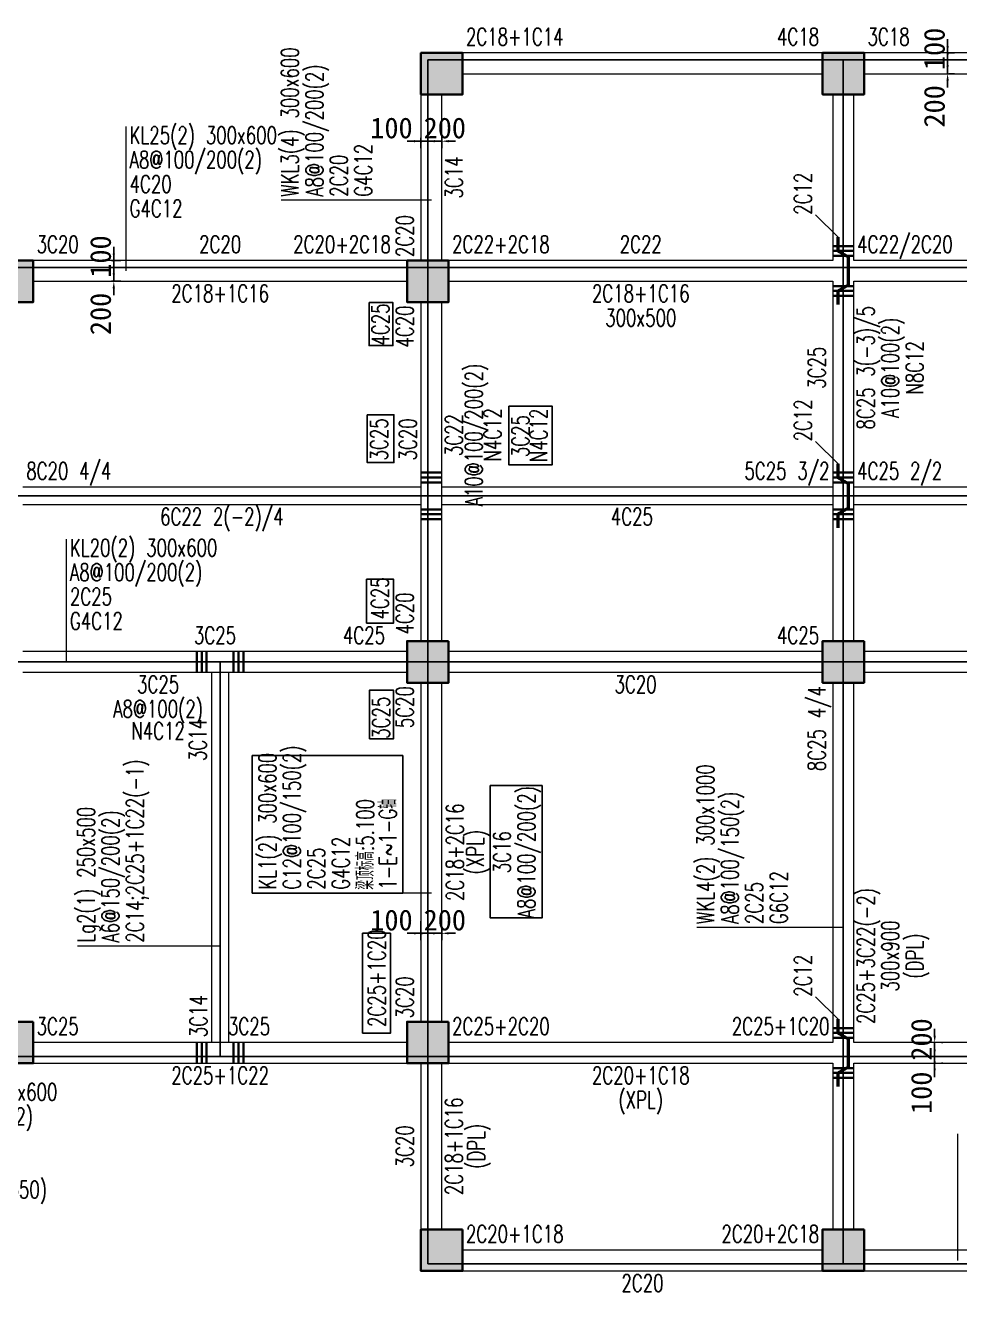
# Model space of a CAD drawing. Header units: inches. Extents: x 18712 to 314639, y 0 to 420500.
# Drawn here: x 34571 to 48065, y 126786 to 145085 of the extents above; entities that cross this region are included whole.
import ezdxf
from ezdxf.enums import TextEntityAlignment as Align
from ezdxf.lldxf.tags import DXFTag

# ---------------------------------------------------------------- set-up
doc = ezdxf.new("R2010")
doc.units = ezdxf.units.IN
doc.header["$LTSCALE"] = 1000
doc.header["$MEASUREMENT"] = 0
for name, color, linetype, true_color in [('DIM', 3, 'Continuous', 0x00ff00), ('DOTE', 1, 'DOTE', 0xff0000), ('柱填充', 7, 'Continuous', 0xc0c0c0), ('梁原位标注', 7, 'Continuous', 0xffffff), ('梁名称编号', 2, 'Continuous', 0xffff00), ('梁标注引线', 2, 'Continuous', 0xffff00), ('梁附加吊筋', 1, 'Continuous', 0xff0000), ('梁附加吊筋标注', 7, 'Continuous', 0xffffff), ('梁附加箍筋', 1, 'Continuous', 0xff0000), ('梁集中标注', 2, 'Continuous', 0xffff00), ('砼柱', 2, 'Continuous', 0xffff00), ('砼梁', 6, 'Continuous', 0xff00ff), ('砼梁虚线', 9, 'HIDDEN', 0x808080)]:
    doc.layers.add(name, color=color, linetype=linetype, true_color=true_color)
doc.styles.add('TSSD_Rein', font='txt.shx', dxfattribs={"height": 0.2, "bigfont": 'gbcbig.shx'})
tags = doc.linetypes.add('DASH', pattern=[0.35, 0.25, -0.1]).pattern_tags.tags
tags[6:7] = [DXFTag(74, 4), DXFTag(75, 0), DXFTag(340, '0'), DXFTag(46, 0.0), DXFTag(50, 0.0), DXFTag(44, 0.0), DXFTag(45, 0.0)]
tags[4:5] = [DXFTag(74, 4), DXFTag(75, 0), DXFTag(340, '0'), DXFTag(46, 0.0), DXFTag(50, 0.0), DXFTag(44, 0.0), DXFTag(45, 0.0)]
tags = doc.linetypes.add('DOTE', pattern=[2.42, 2, -0.2, 0.02, -0.2]).pattern_tags.tags
tags[10:11] = [DXFTag(74, 4), DXFTag(75, 0), DXFTag(340, '0'), DXFTag(46, 0.0), DXFTag(50, 0.0), DXFTag(44, 0.0), DXFTag(45, 0.0)]
tags[8:9] = [DXFTag(74, 4), DXFTag(75, 0), DXFTag(340, '0'), DXFTag(46, 0.0), DXFTag(50, 0.0), DXFTag(44, 0.0), DXFTag(45, 0.0)]
tags[6:7] = [DXFTag(74, 4), DXFTag(75, 0), DXFTag(340, '0'), DXFTag(46, 0.0), DXFTag(50, 0.0), DXFTag(44, 0.0), DXFTag(45, 0.0)]
tags[4:5] = [DXFTag(74, 4), DXFTag(75, 0), DXFTag(340, '0'), DXFTag(46, 0.0), DXFTag(50, 0.0), DXFTag(44, 0.0), DXFTag(45, 0.0)]
tags = doc.linetypes.add('HIDDEN', pattern=[0.375, 0.25, -0.125]).pattern_tags.tags
tags[6:7] = [DXFTag(74, 4), DXFTag(75, 0), DXFTag(340, '0'), DXFTag(46, 0.0), DXFTag(50, 0.0), DXFTag(44, 0.0), DXFTag(45, 0.0)]
tags[4:5] = [DXFTag(74, 4), DXFTag(75, 0), DXFTag(340, '0'), DXFTag(46, 0.0), DXFTag(50, 0.0), DXFTag(44, 0.0), DXFTag(45, 0.0)]
doc.dimstyles.new('TSSD_100_100$0', dxfattribs={"dimtxt": 300, "dimasz": 100, "dimexe": 100, "dimexo": 250, "dimgap": 100, "dimtad": 1, "dimdec": 0, "dimzin": 0, "dimdsep": 46, "dimtxsty": 'Standard', "dimcen": 0, "dimclrd": 256, "dimclre": 256, "dimclrt": 7, "dimadec": 0, "dimazin": 0, "dimtfac": 1, "dimtdec": 4, "dimtix": 1, "dimtmove": 2, "dimatfit": 3, "dimfxl": 1, "dimtolj": 1, "dimtzin": 0, "dimarcsym": 0})

# ---------------------------------------------------------------- blocks, each defined once
blk = doc.blocks.new('*D1391')
at = {"layer": 'Defpoints', "color": 0, "transparency": 16777216}
for p in [(40285, 132392), (40385, 132392), (40385, 131964)]:
    blk.add_point(p, dxfattribs=at)
at = {"layer": 'DIM', "lineweight": -2, "transparency": 16777216}
for p, q in [((40285, 132142), (40285, 131864)), ((40385, 132142), (40385, 131864)), ((40185, 131964), (40085, 131964)), ((40285, 131964), (40385, 131964)), ((40485, 131964), (40585, 131964))]:
    blk.add_line(p, q, dxfattribs=at)
at = {"layer": 'DIM', "transparency": 16777216}
for points in [[(40185, 131948), (40185, 131981), (40285, 131964)], [(40485, 131981), (40485, 131948), (40385, 131964)]]:
    blk.add_solid(points, dxfattribs=at)
at = {"layer": 'DIM', "color": 7, "true_color": 0xffffff, "transparency": 16777216, "insert": (39859, 132154), "char_height": 300, "attachment_point": 5}
blk.add_mtext('\\A1;100', dxfattribs=at)
blk = doc.blocks.new('*D1392')
at = {"layer": 'Defpoints', "color": 0, "transparency": 16777216}
for p in [(40385, 132392), (40585, 132291), (40585, 131964)]:
    blk.add_point(p, dxfattribs=at)
at = {"layer": 'DIM', "lineweight": -2, "transparency": 16777216}
for p, q in [((40385, 132142), (40385, 131864)), ((40285, 131964), (40185, 131964)), ((40385, 131964), (40585, 131964)), ((40585, 132041), (40585, 131864)), ((40685, 131964), (40785, 131964))]:
    blk.add_line(p, q, dxfattribs=at)
at = {"layer": 'DIM', "transparency": 16777216}
for points in [[(40285, 131948), (40285, 131981), (40385, 131964)], [(40685, 131981), (40685, 131948), (40585, 131964)]]:
    blk.add_solid(points, dxfattribs=at)
at = {"layer": 'DIM', "color": 7, "true_color": 0xffffff, "transparency": 16777216, "insert": (40629, 132154), "char_height": 300, "attachment_point": 5}
blk.add_mtext('\\A1;200', dxfattribs=at)
blk = doc.blocks.new('*D1393')
at = {"layer": 'Defpoints', "color": 0, "transparency": 16777216}
for p in [(40285, 143710), (40385, 143710), (40385, 143410)]:
    blk.add_point(p, dxfattribs=at)
at = {"layer": 'DIM', "lineweight": -2, "transparency": 16777216}
for p, q in [((40185, 143410), (40085, 143410)), ((40285, 143460), (40285, 143310)), ((40285, 143410), (40385, 143410)), ((40385, 143460), (40385, 143310)), ((40485, 143410), (40585, 143410))]:
    blk.add_line(p, q, dxfattribs=at)
at = {"layer": 'DIM', "transparency": 16777216}
for points in [[(40185, 143394), (40185, 143427), (40285, 143410)], [(40485, 143427), (40485, 143394), (40385, 143410)]]:
    blk.add_solid(points, dxfattribs=at)
at = {"layer": 'DIM', "color": 7, "true_color": 0xffffff, "transparency": 16777216, "insert": (39859, 143600), "char_height": 300, "attachment_point": 5}
blk.add_mtext('\\A1;100', dxfattribs=at)
blk = doc.blocks.new('*D1394')
at = {"layer": 'Defpoints', "color": 0, "transparency": 16777216}
for p in [(40385, 143710), (40585, 143710), (40585, 143410)]:
    blk.add_point(p, dxfattribs=at)
at = {"layer": 'DIM', "lineweight": -2, "transparency": 16777216}
for p, q in [((40285, 143410), (40185, 143410)), ((40385, 143460), (40385, 143310)), ((40385, 143410), (40585, 143410)), ((40585, 143460), (40585, 143310)), ((40685, 143410), (40785, 143410))]:
    blk.add_line(p, q, dxfattribs=at)
at = {"layer": 'DIM', "transparency": 16777216}
for points in [[(40285, 143394), (40285, 143427), (40385, 143410)], [(40685, 143427), (40685, 143394), (40585, 143410)]]:
    blk.add_solid(points, dxfattribs=at)
at = {"layer": 'DIM', "color": 7, "true_color": 0xffffff, "transparency": 16777216, "insert": (40629, 143600), "char_height": 300, "attachment_point": 5}
blk.add_mtext('\\A1;200', dxfattribs=at)
blk = doc.blocks.new('*D1419')
at = {"layer": 'Defpoints', "color": 0, "transparency": 16777216}
for p in [(47572, 130186), (47704, 130186), (47572, 130086)]:
    blk.add_point(p, dxfattribs=at)
at = {"layer": 'DIM', "lineweight": -2, "transparency": 16777216}
for p, q in [((47704, 130286), (47704, 130386)), ((47704, 130086), (47704, 130186)), ((47822, 130186), (47804, 130186)), ((47704, 129986), (47704, 129886)), ((47822, 130086), (47804, 130086))]:
    blk.add_line(p, q, dxfattribs=at)
at = {"layer": 'DIM', "transparency": 16777216}
for points in [[(47688, 130286), (47721, 130286), (47704, 130186)], [(47721, 129986), (47688, 129986), (47704, 130086)]]:
    blk.add_solid(points, dxfattribs=at)
at = {"layer": 'DIM', "color": 7, "true_color": 0xffffff, "transparency": 16777216, "insert": (47514, 129660), "char_height": 300, "attachment_point": 5, "rotation": 90}
blk.add_mtext('\\A1;100', dxfattribs=at)
blk = doc.blocks.new('*D1420')
at = {"layer": 'Defpoints', "color": 0, "transparency": 16777216}
for p in [(47572, 130386), (47704, 130386), (47572, 130186)]:
    blk.add_point(p, dxfattribs=at)
at = {"layer": 'DIM', "lineweight": -2, "transparency": 16777216}
for p, q in [((47704, 130486), (47704, 130586)), ((47704, 130186), (47704, 130386)), ((47822, 130386), (47804, 130386)), ((47822, 130186), (47804, 130186)), ((47704, 130086), (47704, 129986))]:
    blk.add_line(p, q, dxfattribs=at)
at = {"layer": 'DIM', "transparency": 16777216}
for points in [[(47688, 130486), (47721, 130486), (47704, 130386)], [(47721, 130086), (47688, 130086), (47704, 130186)]]:
    blk.add_solid(points, dxfattribs=at)
at = {"layer": 'DIM', "color": 7, "true_color": 0xffffff, "transparency": 16777216, "insert": (47514, 130430), "char_height": 300, "attachment_point": 5, "rotation": 90}
blk.add_mtext('\\A1;200', dxfattribs=at)
blk = doc.blocks.new('*D1426')
at = {"layer": 'Defpoints', "color": 0, "transparency": 16777216}
for p in [(35566, 141586), (35849, 141586), (35566, 141386)]:
    blk.add_point(p, dxfattribs=at)
at = {"layer": 'DIM', "lineweight": -2, "transparency": 16777216}
for p, q in [((35849, 141686), (35849, 141786)), ((35816, 141586), (35949, 141586)), ((35849, 141386), (35849, 141586)), ((35816, 141386), (35949, 141386)), ((35849, 141286), (35849, 141186))]:
    blk.add_line(p, q, dxfattribs=at)
at = {"layer": 'DIM', "transparency": 16777216}
for points in [[(35832, 141686), (35865, 141686), (35849, 141586)], [(35865, 141286), (35832, 141286), (35849, 141386)]]:
    blk.add_solid(points, dxfattribs=at)
at = {"layer": 'DIM', "color": 7, "true_color": 0xffffff, "transparency": 16777216, "insert": (35659, 140914), "char_height": 300, "attachment_point": 5, "rotation": 90}
blk.add_mtext('\\A1;200', dxfattribs=at)
blk = doc.blocks.new('*D1427')
at = {"layer": 'Defpoints', "color": 0, "transparency": 16777216}
for p in [(35566, 141686), (35849, 141686), (35566, 141586)]:
    blk.add_point(p, dxfattribs=at)
at = {"layer": 'DIM', "lineweight": -2, "transparency": 16777216}
for p, q in [((35849, 141786), (35849, 141886)), ((35816, 141686), (35949, 141686)), ((35849, 141586), (35849, 141686)), ((35816, 141586), (35949, 141586)), ((35849, 141486), (35849, 141386))]:
    blk.add_line(p, q, dxfattribs=at)
at = {"layer": 'DIM', "transparency": 16777216}
for points in [[(35832, 141786), (35865, 141786), (35849, 141686)], [(35865, 141486), (35832, 141486), (35849, 141586)]]:
    blk.add_solid(points, dxfattribs=at)
at = {"layer": 'DIM', "color": 7, "true_color": 0xffffff, "transparency": 16777216, "insert": (35659, 141744), "char_height": 300, "attachment_point": 5, "rotation": 90}
blk.add_mtext('\\A1;100', dxfattribs=at)
blk = doc.blocks.new('*D1428')
at = {"layer": 'Defpoints', "color": 0, "transparency": 16777216}
for p in [(47659, 144586), (47891, 144586), (47659, 144386)]:
    blk.add_point(p, dxfattribs=at)
at = {"layer": 'DIM', "lineweight": -2, "transparency": 16777216}
for p, q in [((47891, 144686), (47891, 144786)), ((47891, 144386), (47891, 144586)), ((47909, 144586), (47991, 144586)), ((47909, 144386), (47991, 144386)), ((47891, 144286), (47891, 144186))]:
    blk.add_line(p, q, dxfattribs=at)
at = {"layer": 'DIM', "transparency": 16777216}
for points in [[(47874, 144686), (47908, 144686), (47891, 144586)], [(47908, 144286), (47874, 144286), (47891, 144386)]]:
    blk.add_solid(points, dxfattribs=at)
at = {"layer": 'DIM', "color": 7, "true_color": 0xffffff, "transparency": 16777216, "insert": (47701, 143914), "char_height": 300, "attachment_point": 5, "rotation": 90}
blk.add_mtext('\\A1;200', dxfattribs=at)
blk = doc.blocks.new('*D1429')
at = {"layer": 'Defpoints', "color": 0, "transparency": 16777216}
for p in [(47659, 144686), (47659, 144586), (47891, 144686)]:
    blk.add_point(p, dxfattribs=at)
at = {"layer": 'DIM', "lineweight": -2, "transparency": 16777216}
for p, q in [((47891, 144786), (47891, 144886)), ((47891, 144586), (47891, 144686)), ((47909, 144686), (47991, 144686)), ((47909, 144586), (47991, 144586)), ((47891, 144486), (47891, 144386))]:
    blk.add_line(p, q, dxfattribs=at)
at = {"layer": 'DIM', "transparency": 16777216}
for points in [[(47874, 144786), (47908, 144786), (47891, 144686)], [(47908, 144486), (47874, 144486), (47891, 144586)]]:
    blk.add_solid(points, dxfattribs=at)
at = {"layer": 'DIM', "color": 7, "true_color": 0xffffff, "transparency": 16777216, "insert": (47701, 144744), "char_height": 300, "attachment_point": 5, "rotation": 90}
blk.add_mtext('\\A1;100', dxfattribs=at)

msp = doc.modelspace()

# ---------------------------------------------------------------- hatches: boundary and pattern name
at = {"layer": '柱填充'}
for points in [[(40884.8, 144685.8), (40284.8, 144685.8), (40284.8, 144085.8), (40884.8, 144085.8)], [(46684.8, 144685.8), (46084.8, 144685.8), (46084.8, 144085.8), (46684.8, 144085.8)], [(34684.8, 141685.8), (34084.8, 141685.8), (34084.8, 141085.8), (34684.8, 141085.8)], [(40684.8, 141685.8), (40084.8, 141685.8), (40084.8, 141085.8), (40684.8, 141085.8)], [(40684.8, 136185.8), (40084.8, 136185.8), (40084.8, 135585.8), (40684.8, 135585.8)], [(46684.8, 136185.8), (46084.8, 136185.8), (46084.8, 135585.8), (46684.8, 135585.8)], [(34684.8, 130685.8), (34084.8, 130685.8), (34084.8, 130085.8), (34684.8, 130085.8)], [(40684.8, 130685.8), (40084.8, 130685.8), (40084.8, 130085.8), (40684.8, 130085.8)], [(40884.8, 127685.8), (40284.8, 127685.8), (40284.8, 127085.8), (40884.8, 127085.8)], [(46684.8, 127685.8), (46084.8, 127685.8), (46084.8, 127085.8), (46684.8, 127085.8)]]:
    msp.add_hatch(color=256, dxfattribs=at).paths.add_polyline_path(points, flags=0)

# ---------------------------------------------------------------- linework, layer by layer
at = {"layer": 'DIM', "linetype": 'DASH', "lineweight": -3}
for points in [[(39536.8, 141078.1), (39880.8, 141078.1), (39880.8, 140457.6), (39536.8, 140457.6)], [(39510.1, 139456.6), (39893.5, 139456.6), (39893.5, 138765.3), (39510.1, 138765.3)], [(41554, 139582.6), (42178.2, 139582.6), (42178.2, 138732.8), (41554, 138732.8)], [(39499.2, 137080.4), (39888.6, 137080.4), (39888.6, 136447.8), (39499.2, 136447.8)], [(39540.8, 134776.7), (39888.5, 134776.7), (39888.5, 135477.6), (39540.8, 135477.6)], [(37848.6, 132544.4), (40021.1, 132544.4), (40021.1, 134533), (37848.6, 134533)], [(41284.5, 134098), (42034.3, 134098), (42034.3, 132187.8), (41284.5, 132187.8)], [(39442.3, 130520.4), (39843, 130520.4), (39843, 131965.5), (39442.3, 131965.5)]]:
    msp.add_lwpolyline(points, close=True, dxfattribs=at)
at = {"layer": 'DOTE', "lineweight": -3}
for p, q in [((40384.8, 141585.8), (40384.8, 144585.8)), ((40384.8, 144585.8), (46384.8, 144585.8)), ((46384.8, 144585.8), (52384.8, 144585.8)), ((46384.8, 141585.8), (46384.8, 144585.8)), ((34384.8, 141585.8), (40384.8, 141585.8)), ((40384.8, 138285.8), (40384.8, 141585.8)), ((40384.8, 141585.8), (46384.8, 141585.8)), ((46384.8, 138285.8), (46384.8, 141585.8)), ((46384.8, 141585.8), (52384.8, 141585.8)), ((34384.8, 138285.8), (40384.8, 138285.8)), ((40384.8, 135885.8), (40384.8, 138285.8)), ((40384.8, 138285.8), (46384.8, 138285.8)), ((46384.8, 135885.8), (46384.8, 138285.8)), ((46384.8, 138285.8), (52384.8, 138285.8)), ((34384.8, 135885.8), (37384.8, 135885.8)), ((37384.8, 135885.8), (40384.8, 135885.8)), ((37384.8, 130185.8), (37384.8, 135885.8)), ((40384.8, 130185.8), (40384.8, 135885.8)), ((40384.8, 135885.8), (46384.8, 135885.8)), ((46384.8, 135885.8), (52384.8, 135885.8)), ((46384.8, 130185.8), (46384.8, 135885.8)), ((34384.8, 130185.8), (37384.8, 130185.8)), ((37384.8, 130185.8), (40384.8, 130185.8)), ((40384.8, 127185.8), (40384.8, 130185.8)), ((40384.8, 130185.8), (46384.8, 130185.8)), ((46384.8, 127185.8), (46384.8, 130185.8)), ((46384.8, 130185.8), (52384.8, 130185.8)), ((40384.8, 127185.8), (46384.8, 127185.8)), ((46384.8, 127185.8), (52384.8, 127185.8))]:
    msp.add_line(p, q, dxfattribs=at)
at = {"layer": '梁标注引线', "color": 6, "lineweight": 18, "true_color": 0xff00ff}
for p, q in [((36027.1, 141535.8), (36027.1, 143621.4)), ((40434.8, 142557.1), (38268.1, 142557.1)), ((35165.4, 135885.8), (35165.4, 137660.4)), ((40434.8, 132544.4), (37848.6, 132544.4)), ((46384.8, 132047.5), (44268.1, 132047.5)), ((48036.4, 127235.8), (48036.4, 129068.5))]:
    msp.add_line(p, q, dxfattribs=at)
at = {"layer": '梁标注引线', "color": 3, "lineweight": 18, "true_color": 0x00ff00}
msp.add_line((37384.8, 131779.1), (35322.3, 131779.1), dxfattribs=at)
at = {"layer": '梁附加吊筋', "lineweight": 50}
for points in [[(46309.8, 141049.2), (46309.8, 141249.2), (46459.8, 141335.8), (46459.8, 141735.8), (46309.8, 141822.4), (46309.8, 142022.4)], [(46309.8, 137824.2), (46309.8, 138024.2), (46459.8, 138110.8), (46459.8, 138460.8), (46309.8, 138547.4), (46309.8, 138747.4)], [(46309.8, 129749.2), (46309.8, 129949.2), (46459.8, 130035.8), (46459.8, 130435.8), (46309.8, 130522.4), (46309.8, 130722.4)]]:
    msp.add_lwpolyline(points, dxfattribs=at)
at = {"layer": '梁附加吊筋标注', "lineweight": 18}
for p, q in [((46309.8, 142022.4), (45984.8, 142347.4)), ((46309.8, 138747.4), (45984.8, 139072.4)), ((46309.8, 130722.4), (45984.8, 131047.4))]:
    msp.add_line(p, q, dxfattribs=at)
at = {"layer": '梁附加箍筋', "lineweight": 35}
for p, q in [((46534.8, 141895.8), (46234.8, 141895.8)), ((46534.8, 141825.8), (46234.8, 141825.8)), ((46534.8, 141755.8), (46234.8, 141755.8)), ((46534.8, 141315.8), (46234.8, 141315.8)), ((46534.8, 141245.8), (46234.8, 141245.8)), ((46534.8, 141175.8), (46234.8, 141175.8)), ((40584.8, 138620.8), (40284.8, 138620.8)), ((40584.8, 138620.8), (40284.8, 138620.8)), ((40584.8, 138550.8), (40284.8, 138550.8)), ((40584.8, 138550.8), (40284.8, 138550.8)), ((46534.8, 138620.8), (46234.8, 138620.8)), ((46534.8, 138550.8), (46234.8, 138550.8)), ((40584.8, 138480.8), (40284.8, 138480.8)), ((40584.8, 138480.8), (40284.8, 138480.8)), ((46534.8, 138480.8), (46234.8, 138480.8)), ((40584.8, 138090.8), (40284.8, 138090.8)), ((40584.8, 138090.8), (40284.8, 138090.8)), ((40584.8, 138020.8), (40284.8, 138020.8)), ((40584.8, 138020.8), (40284.8, 138020.8)), ((46534.8, 138090.8), (46234.8, 138090.8)), ((46534.8, 138020.8), (46234.8, 138020.8)), ((40584.8, 137950.8), (40284.8, 137950.8)), ((40584.8, 137950.8), (40284.8, 137950.8)), ((46534.8, 137950.8), (46234.8, 137950.8)), ((37049.8, 135735.8), (37049.8, 136035.8)), ((37119.8, 135735.8), (37119.8, 136035.8)), ((37189.8, 135735.8), (37189.8, 136035.8)), ((37579.8, 135735.8), (37579.8, 136035.8)), ((37649.8, 135735.8), (37649.8, 136035.8)), ((37719.8, 135735.8), (37719.8, 136035.8)), ((46534.8, 130595.8), (46234.8, 130595.8)), ((46534.8, 130525.8), (46234.8, 130525.8)), ((37049.8, 130085.8), (37049.8, 130385.8)), ((37119.8, 130085.8), (37119.8, 130385.8)), ((37189.8, 130085.8), (37189.8, 130385.8)), ((37579.8, 130085.8), (37579.8, 130385.8)), ((37649.8, 130085.8), (37649.8, 130385.8)), ((37719.8, 130085.8), (37719.8, 130385.8)), ((46534.8, 130455.8), (46234.8, 130455.8)), ((46534.8, 130015.8), (46234.8, 130015.8)), ((46534.8, 129945.8), (46234.8, 129945.8)), ((46534.8, 129875.8), (46234.8, 129875.8))]:
    msp.add_line(p, q, dxfattribs=at)
at = {"layer": '砼柱', "lineweight": 35}
for points in [[(40884.8, 144685.8), (40284.8, 144685.8), (40284.8, 144085.8), (40884.8, 144085.8)], [(46684.8, 144685.8), (46084.8, 144685.8), (46084.8, 144085.8), (46684.8, 144085.8)], [(34684.8, 141685.8), (34084.8, 141685.8), (34084.8, 141085.8), (34684.8, 141085.8)], [(40684.8, 141685.8), (40084.8, 141685.8), (40084.8, 141085.8), (40684.8, 141085.8)], [(40684.8, 136185.8), (40084.8, 136185.8), (40084.8, 135585.8), (40684.8, 135585.8)], [(46684.8, 136185.8), (46084.8, 136185.8), (46084.8, 135585.8), (46684.8, 135585.8)], [(34684.8, 130685.8), (34084.8, 130685.8), (34084.8, 130085.8), (34684.8, 130085.8)], [(40684.8, 130685.8), (40084.8, 130685.8), (40084.8, 130085.8), (40684.8, 130085.8)], [(40884.8, 127685.8), (40284.8, 127685.8), (40284.8, 127085.8), (40884.8, 127085.8)], [(46684.8, 127685.8), (46084.8, 127685.8), (46084.8, 127085.8), (46684.8, 127085.8)]]:
    msp.add_lwpolyline(points, close=True, dxfattribs=at)
at = {"layer": '砼梁', "lineweight": 18}
for p, q in [((46084.8, 144685.8), (40884.8, 144685.8)), ((52084.8, 144685.8), (46684.8, 144685.8)), ((40284.8, 144085.8), (40284.8, 141685.8)), ((40084.8, 141685.8), (34684.8, 141685.8)), ((40284.8, 141085.8), (40284.8, 138410.8)), ((40284.8, 138285.8), (40284.8, 136185.8)), ((40284.8, 135585.8), (40284.8, 130685.8)), ((34684.8, 130085.8), (37384.8, 130085.8)), ((37384.8, 130085.8), (40084.8, 130085.8)), ((40284.8, 130085.8), (40284.8, 127685.8)), ((40884.8, 127085.8), (46084.8, 127085.8)), ((46684.8, 127085.8), (52084.8, 127085.8))]:
    msp.add_line(p, q, dxfattribs=at)
at = {"layer": '砼梁虚线', "lineweight": 18}
for p, q in [((40884.8, 144385.8), (46084.8, 144385.8)), ((46684.8, 144385.8), (52084.8, 144385.8)), ((40584.8, 141685.8), (40584.8, 144085.8)), ((46234.8, 144085.8), (46234.8, 141685.8)), ((46534.8, 141685.8), (46534.8, 144085.8)), ((46234.8, 141685.8), (40684.8, 141685.8)), ((52234.8, 141685.8), (46534.8, 141685.8)), ((34684.8, 141385.8), (40084.8, 141385.8)), ((40684.8, 141385.8), (46234.8, 141385.8)), ((46234.8, 141385.8), (46234.8, 138285.8)), ((46534.8, 138285.8), (46534.8, 141385.8)), ((46534.8, 141385.8), (52234.8, 141385.8)), ((40284.8, 141085.8), (40284.8, 138285.8)), ((40584.8, 138285.8), (40584.8, 141085.8)), ((40584.8, 138410.8), (40584.8, 141085.8)), ((40284.8, 138410.8), (34534.8, 138410.8)), ((46234.8, 138410.8), (40584.8, 138410.8)), ((52234.8, 138410.8), (46534.8, 138410.8)), ((34534.8, 138160.8), (40284.8, 138160.8)), ((40284.8, 138160.8), (40284.8, 136185.8)), ((40584.8, 136185.8), (40584.8, 138285.8)), ((40584.8, 136185.8), (40584.8, 138160.8)), ((40584.8, 138160.8), (46234.8, 138160.8)), ((46234.8, 138285.8), (46234.8, 136185.8)), ((46534.8, 136185.8), (46534.8, 138285.8)), ((46534.8, 138160.8), (52234.8, 138160.8)), ((37384.8, 136035.8), (34534.8, 136035.8)), ((40084.8, 136035.8), (37384.8, 136035.8)), ((46084.8, 136035.8), (40684.8, 136035.8)), ((52084.8, 136035.8), (46684.8, 136035.8)), ((34534.8, 135735.8), (37384.7, 135735.8)), ((37259.8, 135735.8), (37259.8, 130385.8)), ((37384.8, 135735.8), (40084.8, 135735.8)), ((37509.8, 130385.8), (37509.8, 135735.8)), ((40684.8, 135735.8), (46084.8, 135735.8)), ((46684.8, 135735.8), (52084.8, 135735.8)), ((40284.8, 135585.8), (40284.8, 130685.8)), ((40584.8, 130685.8), (40584.8, 135585.8)), ((40584.8, 130685.8), (40584.8, 135585.8)), ((46234.8, 135585.8), (46234.8, 130385.8)), ((46534.8, 130385.8), (46534.8, 135585.8)), ((37384.7, 130385.8), (34684.8, 130385.8)), ((40084.8, 130385.8), (37384.8, 130385.8)), ((46234.8, 130385.8), (40684.8, 130385.8)), ((52234.8, 130385.8), (46534.8, 130385.8)), ((40584.8, 127685.8), (40584.8, 130085.8)), ((40684.8, 130085.8), (46234.8, 130085.8)), ((46234.8, 130085.8), (46234.8, 127685.8)), ((46534.8, 127685.8), (46534.8, 130085.8)), ((46534.8, 130085.8), (52234.8, 130085.8)), ((46084.8, 127385.8), (40884.8, 127385.8)), ((52084.8, 127385.8), (46684.8, 127385.8))]:
    msp.add_line(p, q, dxfattribs=at)

# ---------------------------------------------------------------- texts
at = {"layer": '梁原位标注', "style": 'TSSD_Rein', "width": 0.7}
for s, p in [('2C18+1C14', (40934.8, 144795.3)), ('3C18', (46734.8, 144795.3)), ('3C20', (34734.8, 141795.3)), ('2C22+2C18', (40734.8, 141795.3)), ('4C22/2C20', (46584.8, 141795.3)), ('8C20 4/4', (34584.8, 138520.3)), ('4C25 2/2', (46584.8, 138520.3)), ('3C25', (34734.8, 130495.3)), ('2C25+2C20', (40734.8, 130495.3)), ('2C20+1C18', (40934.8, 127495.3))]:
    msp.add_text(s, height=250, dxfattribs=at).set_placement(p)
for s, p in [('4C18', (46034.8, 144795.3)), ('2C20+2C18', (39849.8, 141795.3)), ('5C25 3/2', (46184.8, 138520.3)), ('4C25', (39765.8, 136145.3)), ('4C25', (46034.8, 136145.3)), ('2C25+1C20', (46184.8, 130495.3)), ('2C20+2C18', (46034.8, 127495.3))]:
    msp.add_text(s, height=250, dxfattribs=at).set_placement(p, align=Align.RIGHT)
for s, p in [('3C14', (40634.8, 142885.8)), ('8C25 3(-3)/5', (46584.8, 140135.8)), ('A10@100(2)', (46937.5, 140135.8)), ('N8C12', (47290.3, 140135.8)), ('A10@100/200(2)', (40923.2, 139163.5)), ('3C22', (40634.8, 139163.5)), ('N4C12', (41194.1, 139166.4)), ('N4C12', (41857.6, 139159.3)), ('3C25', (41596.4, 139147.8)), ('A8@100/200(2)', (41683.2, 133135.8)), ('2C18+2C16', (40651.3, 133135.8)), ('(XPL)', (40942.2, 133135.8)), ('3C16', (41330.4, 133135.8)), ('2C25+3C22(-2)', (46584.8, 131635.8)), ('300x900', (46937.5, 131635.8)), ('(DPL)', (47290.3, 131635.8)), ('2C18+1C16', (40634.8, 128885.8)), ('(DPL)', (40955.2, 128885.8))]:
    msp.add_text(s, height=250, rotation=90, dxfattribs=at).set_placement(p, align=Align.TOP_CENTER)
for s, p in [('2C20', (40175.2, 141735.8)), ('4C25', (39817.4, 136499.2)), ('4C20', (40175.2, 136281.4)), ('3C14', (37186.5, 134453.6)), ('2C25+1C20', (39772.2, 130609.9)), ('3C20', (40175.2, 130735.8)), ('3C14', (37196.1, 130462))]:
    msp.add_text(s, height=250, rotation=90, dxfattribs=at).set_placement(p)
for s, p in [('2C20', (37384.8, 141795.3)), ('2C22', (43459.8, 141795.3)), ('3C25', (37309.8, 136145.3)), ('3C25', (37802.5, 130495.3))]:
    msp.add_text(s, height=250, dxfattribs=at).set_placement(p, align=Align.CENTER)
for s, p in [('2C18+1C16', (37384.8, 141335.8)), ('2C18+1C16', (43459.8, 141335.8)), ('300x500', (43459.8, 140983)), ('6C22 2(-2)/4', (37409.8, 138110.8)), ('4C25 ', (43409.8, 138110.8)), ('3C25', (36488.6, 135685.8)), ('3C20', (43384.8, 135685.8)), ('A8@100(2)', (36488.6, 135333)), ('N4C12', (36488.6, 135013.4)), ('2C25+1C22', (37384.8, 130035.8)), ('2C20+1C18', (43459.8, 130035.8)), ('(XPL)', (43459.8, 129683)), ('2C20', (43484.8, 127035.8))]:
    msp.add_text(s, height=250, dxfattribs=at).set_placement(p, align=Align.TOP_CENTER)
for s, p in [('4C25', (39825.3, 140760.9)), ('3C25', (46125.2, 140135.8)), ('3C25', (39805.9, 139101.5)), ('3C20', (40221, 139101.4)), ('3C20', (40175.2, 128885.8))]:
    msp.add_text(s, height=250, rotation=90, dxfattribs=at).set_placement(p, align=Align.CENTER)
for s, p in [('4C20', (40175.2, 141035.8)), ('5C20', (40175.2, 135535.8)), ('8C25 4/4', (46125.2, 135535.8)), ('3C25', (39833.1, 135382.4))]:
    msp.add_text(s, height=250, rotation=90, dxfattribs=at).set_placement(p, align=Align.RIGHT)
at = {"layer": '梁名称编号', "color": 6, "true_color": 0xff00ff, "style": 'TSSD_Rein', "width": 0.7}
for s, p in [('WKL3(4) 300x600', (38268.1, 142607.1)), ('KL1(2) 300x600', (37943.1, 132594.4)), ('WKL4(2) 300x1000', (44268.1, 132097.5))]:
    msp.add_text(s, height=250, rotation=90, dxfattribs=at).set_placement(p, align=Align.TOP_LEFT)
for s, p in [('KL25(2) 300x600', (36077.1, 143621.4)), ('KL20(2) 300x600', (35215.4, 137660.4))]:
    msp.add_text(s, height=250, dxfattribs=at).set_placement(p, align=Align.TOP_LEFT)
at = {"layer": '梁名称编号', "color": 3, "true_color": 0x00ff00, "style": 'TSSD_Rein', "width": 0.7}
msp.add_text('Lg2(1) 250x500', height=250, rotation=90, dxfattribs=at).set_placement((35322.3, 131829.1), align=Align.TOP_LEFT)
at = {"layer": '梁名称编号', "color": 6, "true_color": 0xff00ff, "style": 'TSSD_Rein', "width": 0.7}
msp.add_text('KL16(2A) 300x600', height=250, dxfattribs=at).set_placement((32769.6, 129547.4))
at = {"layer": '梁附加吊筋标注', "style": 'TSSD_Rein', "width": 0.7}
for p in [(45925.2, 142347.4), (45925.2, 139072.4), (45925.2, 131047.4)]:
    msp.add_text('2C12', height=250, rotation=90, dxfattribs=at).set_placement(p)
at = {"layer": '梁集中标注', "color": 6, "true_color": 0xff00ff, "style": 'TSSD_Rein', "width": 0.7}
for s, p in [('A8@100/200(2)', (38620.9, 142607.1)), ('G4C12', (39326.4, 142607.1)), ('2C20', (38973.6, 142607.1)), ('C12@100/150(2)', (38295.9, 132594.4)), ('A8@100/150(2)', (44620.9, 132097.5)), ('梁顶标高:5.100', (39354.1, 132594.4)), ('1-E~1-G轴', (39681.5, 132594.4)), ('G4C12', (39001.4, 132594.4)), ('2C25', (38648.6, 132594.4)), ('2C25', (44973.6, 132097.5)), ('G6C12', (45326.4, 132097.5))]:
    msp.add_text(s, height=250, rotation=90, dxfattribs=at).set_placement(p, align=Align.TOP_LEFT)
for s, p in [('A8@100/200(2)', (36077.1, 143268.6)), ('4C20', (36077.1, 142915.9)), ('G4C12', (36077.1, 142563.1)), ('A8@100/200(2)', (35215.4, 137307.7)), ('2C25', (35215.4, 136954.9)), ('G4C12', (35215.4, 136602.2))]:
    msp.add_text(s, height=250, dxfattribs=at).set_placement(p, align=Align.TOP_LEFT)
at = {"layer": '梁集中标注', "color": 3, "true_color": 0x00ff00, "style": 'TSSD_Rein', "width": 0.7}
for s, p in [('2C14;2C25+1C22(-1)', (36027.8, 131829.1)), ('A6@150/200(2)', (35675, 131829.1))]:
    msp.add_text(s, height=250, rotation=90, dxfattribs=at).set_placement(p, align=Align.TOP_LEFT)
at = {"layer": '梁集中标注', "color": 6, "true_color": 0xff00ff, "style": 'TSSD_Rein', "width": 0.7}
for s, p in [('A8@100/150(2)', (32769.6, 129194.7)), ('(-6.000/-3.350)', (32769.6, 128136.4))]:
    msp.add_text(s, height=250, dxfattribs=at).set_placement(p)

# ---------------------------------------------------------------- dimensions: what is measured, and where the dimension line sits
at = {"layer": 'DIM'}
for base, p1, p2, angle, text, picture, middle in [((47891.1, 144685.8), (47659.5, 144585.8), (47659.5, 144685.8), 270, '100', '*D1429', (47701.1, 144744.1)), ((47891.1, 144585.8), (47659.5, 144385.8), (47659.5, 144585.8), 270, '200', '*D1428', (47701.1, 143913.5)), ((40384.8, 143410.4), (40284.8, 143709.8), (40384.8, 143709.8), 180, '100', '*D1393', (39859.3, 143600.4)), ((40584.8, 143410.4), (40384.8, 143709.8), (40584.8, 143709.8), 180, '200', '*D1394', (40628.7, 143600.4)), ((35848.5, 141685.8), (35566.1, 141585.8), (35566.1, 141685.8), 270, '100', '*D1427', (35658.5, 141744.1)), ((35848.5, 141585.8), (35566.1, 141385.8), (35566.1, 141585.8), 270, '200', '*D1426', (35658.5, 140913.5)), ((40384.8, 131964.4), (40284.8, 132392.5), (40384.8, 132392.5), 180, '100', '*D1391', (39859.3, 132154.4)), ((40584.8, 131964.4), (40384.8, 132392.5), (40584.8, 132291.1), 180, '200', '*D1392', (40628.7, 132154.4)), ((47704.3, 130385.8), (47571.8, 130185.8), (47571.8, 130385.8), 270, '200', '*D1420', (47514.3, 130429.7)), ((47704.3, 130185.8), (47571.8, 130085.8), (47571.8, 130185.8), 270, '100', '*D1419', (47514.3, 129660.3))]:
    dim = msp.add_linear_dim(base=base, p1=p1, p2=p2, angle=angle, text=text, dimstyle='TSSD_100_100$0', override={"dimscale": 1, "dimlfac": 1}, dxfattribs=at)
    dim.commit()
    dim.dimension.update_dxf_attribs({"geometry": picture, "text_midpoint": middle, "dimtype": 160})

doc.saveas('drawing.dxf')
